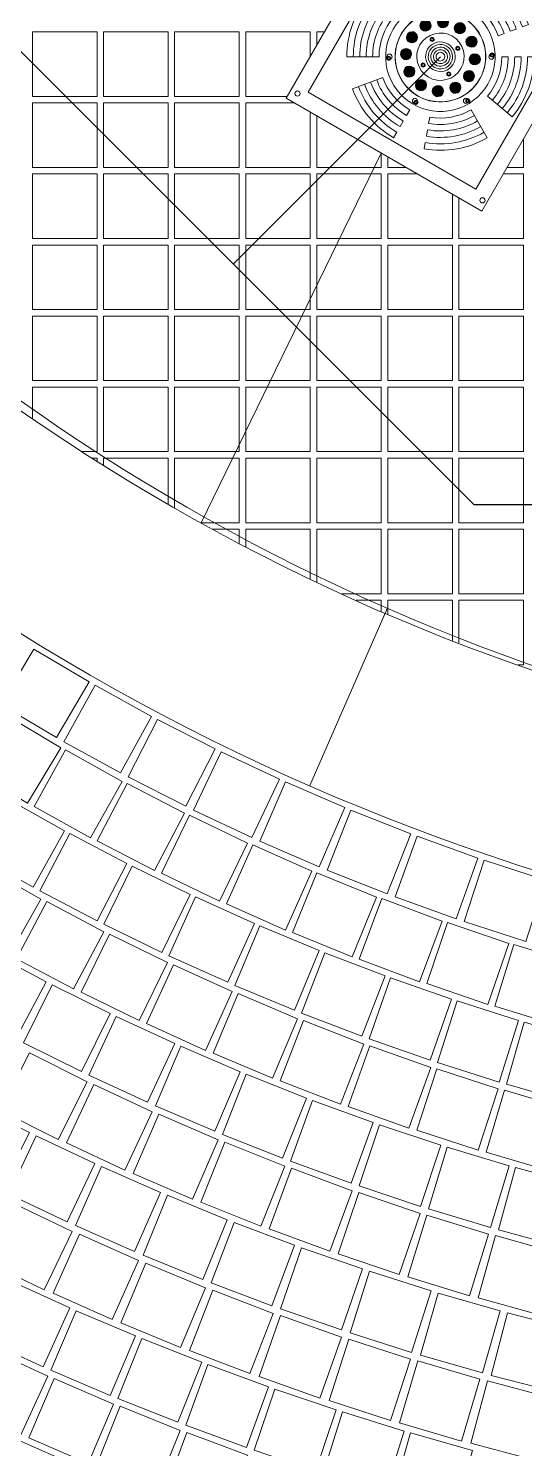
# Model space of a CAD drawing. Header units: millimetres. Extents: x -225363 to 347188, y -782467 to 813415.
# Drawn here: x 17109 to 17877, y 11465 to 13664 of the extents above; entities that cross this region are included whole.
import ezdxf

# ---------------------------------------------------------------- set-up
doc = ezdxf.new("R2010")
doc.units = ezdxf.units.MM
doc.set_wipeout_variables(frame=1)
doc.layers.add('0.04 Thu tràn', color=6, linetype='Continuous', lineweight=0)
doc.layers.add('Xref SCN', color=8, linetype='Continuous', lineweight=0)
doc.layers.add('0.06 Trả nước', color=3, linetype='Continuous')

# ---------------------------------------------------------------- blocks, each defined once
blk = doc.blocks.new('*U32')
at = {"layer": 'Xref SCN'}
blk.add_lwpolyline([(0, -149.9999999999991), (0, 150)], dxfattribs=at)
blk = doc.blocks.new('*U33')
at = {"layer": 'Xref SCN', "lineweight": -2, "rotation": 156.0000000000001}
blk.add_blockref('*U32', (67493.4328087963, -907.7275974392746), dxfattribs=at)
blk = doc.blocks.new('A$C799b0ee6')
at = {"layer": 'Xref SCN', "ltscale": 3}
for points in [[(1390.000219580485, 1159.997358438995), (1490.000219580485, 1159.997358438995), (1490.000219580485, 1059.997358438995), (1390.000219580485, 1059.997358438995)], [(1500.000219580485, 1159.997358438995), (1600.000219580485, 1159.997358438995), (1600.000219580485, 1059.997358438995), (1500.000219580485, 1059.997358438995)], [(1610.000219580485, 1159.997358438995), (1710.000219580485, 1159.997358438995), (1710.000219580485, 1059.997358438995), (1610.000219580485, 1059.997358438995)], [(1720.000219580485, 1159.997358438995), (1820.000219580485, 1159.997358438995), (1820.000219580485, 1059.997358438995), (1720.000219580485, 1059.997358438995)], [(1830.000219580485, 1159.997358438995), (1930.000219580485, 1159.997358438995), (1930.000219580485, 1059.997358438995), (1830.000219580485, 1059.997358438995)], [(1940.000219580485, 1159.997358438995), (2040.000219580485, 1159.997358438995), (2040.000219580485, 1059.997358438995), (1940.000219580485, 1059.997358438995)], [(2050.000219580485, 1159.997358438995), (2150.000219580485, 1159.997358438995), (2150.000219580485, 1059.997358438995), (2050.000219580485, 1059.997358438995)], [(1390.000219580485, 1049.997358438995), (1490.000219580485, 1049.997358438995), (1490.000219580485, 949.9973584389954), (1390.000219580485, 949.9973584389954)], [(1500.000219580485, 1049.997358438995), (1600.000219580485, 1049.997358438995), (1600.000219580485, 949.9973584389954), (1500.000219580485, 949.9973584389954)], [(1610.000219580485, 1049.997358438995), (1710.000219580485, 1049.997358438995), (1710.000219580485, 949.9973584389954), (1610.000219580485, 949.9973584389954)], [(1720.000219580485, 1049.997358438995), (1820.000219580485, 1049.997358438995), (1820.000219580485, 949.9973584389954), (1720.000219580485, 949.9973584389954)], [(1830.000219580485, 1049.997358438995), (1930.000219580485, 1049.997358438995), (1930.000219580485, 949.9973584389954), (1830.000219580485, 949.9973584389954)], [(1940.000219580485, 1049.997358438995), (2040.000219580485, 1049.997358438995), (2040.000219580485, 949.9973584389954), (1940.000219580485, 949.9973584389954)], [(2050.000219580485, 1049.997358438995), (2150.000219580485, 1049.997358438995), (2150.000219580485, 949.9973584389954), (2050.000219580485, 949.9973584389954)], [(1390.000219580485, 939.9973584389954), (1490.000219580485, 939.9973584389954), (1490.000219580485, 839.9973584389954), (1390.000219580485, 839.9973584389954)], [(1500.000219580485, 939.9973584389954), (1600.000219580485, 939.9973584389954), (1600.000219580485, 839.9973584389954), (1500.000219580485, 839.9973584389954)], [(1610.000219580485, 939.9973584389954), (1710.000219580485, 939.9973584389954), (1710.000219580485, 839.9973584389954), (1610.000219580485, 839.9973584389954)], [(1720.000219580485, 939.9973584389954), (1820.000219580485, 939.9973584389954), (1820.000219580485, 839.9973584389954), (1720.000219580485, 839.9973584389954)], [(1830.000219580485, 939.9973584389954), (1930.000219580485, 939.9973584389954), (1930.000219580485, 839.9973584389954), (1830.000219580485, 839.9973584389954)], [(1940.000219580485, 939.9973584389954), (2040.000219580485, 939.9973584389954), (2040.000219580485, 839.9973584389954), (1940.000219580485, 839.9973584389954)], [(2050.000219580485, 939.9973584389954), (2150.000219580485, 939.9973584389954), (2150.000219580485, 839.9973584389954), (2050.000219580485, 839.9973584389954)], [(1390.000219580485, 829.9973584389954), (1490.000219580485, 829.9973584389954), (1490.000219580485, 729.9973584389954), (1390.000219580485, 729.9973584389954)], [(1500.000219580485, 829.9973584389954), (1600.000219580485, 829.9973584389954), (1600.000219580485, 729.9973584389954), (1500.000219580485, 729.9973584389954)], [(1610.000219580485, 829.9973584389954), (1710.000219580485, 829.9973584389954), (1710.000219580485, 729.9973584389954), (1610.000219580485, 729.9973584389954)], [(1720.000219580485, 829.9973584389954), (1820.000219580485, 829.9973584389954), (1820.000219580485, 729.9973584389954), (1720.000219580485, 729.9973584389954)], [(1830.000219580485, 829.9973584389954), (1930.000219580485, 829.9973584389954), (1930.000219580485, 729.9973584389954), (1830.000219580485, 729.9973584389954)], [(1940.000219580485, 829.9973584389954), (2040.000219580485, 829.9973584389954), (2040.000219580485, 729.9973584389954), (1940.000219580485, 729.9973584389954)], [(2050.000219580485, 829.9973584389954), (2150.000219580485, 829.9973584389954), (2150.000219580485, 729.9973584389954), (2050.000219580485, 729.9973584389954)], [(1390.000219580485, 719.9973584389954), (1490.000219580485, 719.9973584389954), (1490.000219580485, 619.9973584389954), (1390.000219580485, 619.9973584389954)], [(1500.000219580485, 719.9973584389954), (1600.000219580485, 719.9973584389954), (1600.000219580485, 619.9973584389954), (1500.000219580485, 619.9973584389954)], [(1610.000219580485, 719.9973584389954), (1710.000219580485, 719.9973584389954), (1710.000219580485, 619.9973584389954), (1610.000219580485, 619.9973584389954)], [(1720.000219580485, 719.9973584389954), (1820.000219580485, 719.9973584389954), (1820.000219580485, 619.9973584389954), (1720.000219580485, 619.9973584389954)], [(1830.000219580485, 719.9973584389954), (1930.000219580485, 719.9973584389954), (1930.000219580485, 619.9973584389954), (1830.000219580485, 619.9973584389954)], [(1940.000219580485, 719.9973584389954), (2040.000219580485, 719.9973584389954), (2040.000219580485, 619.9973584389954), (1940.000219580485, 619.9973584389954)], [(2050.000219580485, 719.9973584389954), (2150.000219580485, 719.9973584389954), (2150.000219580485, 619.9973584389954), (2050.000219580485, 619.9973584389954)], [(1500.000219580485, 609.9973584389954), (1600.000219580485, 609.9973584389954), (1600.000219580485, 509.9973584389954), (1500.000219580485, 509.9973584389954)], [(1610.000219580485, 609.9973584389954), (1710.000219580485, 609.9973584389954), (1710.000219580485, 509.9973584389954), (1610.000219580485, 509.9973584389954)], [(1720.000219580485, 609.9973584389954), (1820.000219580485, 609.9973584389954), (1820.000219580485, 509.9973584389954), (1720.000219580485, 509.9973584389954)], [(1830.000219580485, 609.9973584389954), (1930.000219580485, 609.9973584389954), (1930.000219580485, 509.9973584389954), (1830.000219580485, 509.9973584389954)], [(1940.000219580485, 609.9973584389954), (2040.000219580485, 609.9973584389954), (2040.000219580485, 509.9973584389954), (1940.000219580485, 509.9973584389954)], [(2050.000219580485, 609.9973584389954), (2150.000219580485, 609.9973584389954), (2150.000219580485, 509.9973584389954), (2050.000219580485, 509.9973584389954)], [(1720.000219580485, 499.9973584389954), (1820.000219580485, 499.9973584389954), (1820.000219580485, 399.9973584389954), (1720.000219580485, 399.9973584389954)], [(1830.000219580485, 499.9973584389954), (1930.000219580485, 499.9973584389954), (1930.000219580485, 399.9973584389954), (1830.000219580485, 399.9973584389954)], [(1940.000219580485, 499.9973584389954), (2040.000219580485, 499.9973584389954), (2040.000219580485, 399.9973584389954), (1940.000219580485, 399.9973584389954)], [(2050.000219580485, 499.9973584389954), (2150.000219580485, 499.9973584389954), (2150.000219580485, 399.9973584389954), (2050.000219580485, 399.9973584389954)], [(1940.000219580485, 389.9973584389954), (2040.000219580485, 389.9973584389954), (2040.000219580485, 289.9973584389954), (1940.000219580485, 289.9973584389954)], [(2050.000219580485, 389.9973584389954), (2150.000219580485, 389.9973584389954), (2150.000219580485, 289.9973584389954), (2050.000219580485, 289.9973584389954)]]:
    blk.add_lwpolyline(points, close=True, dxfattribs=at)
for points in [[(1390.000219580485, 561.0771271834237), (1390.000219580485, 609.9973584389954), (1490.000219580485, 609.9973584389954), (1490.000219580485, 509.9973584389954), (1466.823948488309, 509.9973584389954)], [(1482.443819741631, 499.9973584389954), (1490.000219580485, 499.9973584389954), (1490.000219580485, 495.2053171530715)], [(1500.000219580485, 488.909018570208), (1500.000219580485, 499.9973584389954), (1600.000219580485, 499.9973584389954), (1600.000219580485, 428.7160688051954)], [(1610.000219580485, 422.9665724652587), (1610.000219580485, 499.9973584389954), (1710.000219580485, 499.9973584389954), (1710.000219580485, 399.9973584389954), (1650.806885573344, 399.9973584389954)], [(1669.020145875198, 389.9973584389954), (1710.000219580485, 389.9973584389954), (1710.000219580485, 368.0545648829575)], [(1720.000219580485, 362.8156607065466), (1720.000219580485, 389.9973584389954), (1820.000219580485, 389.9973584389954), (1820.000219580485, 312.8534434772591)], [(1830.000219580485, 308.0948729327793), (1830.000219580485, 389.9973584389954), (1930.000219580485, 389.9973584389954), (1930.000219580485, 289.9973584389954), (1868.872883227072, 289.9973584389954)], [(1890.95477134813, 279.9973584389954), (1930.000219580485, 279.9973584389954), (1930.000219580485, 262.8048238147021)], [(1940.000219580485, 258.5011430017912), (1940.000219580485, 279.9973584389954), (2040.000219580485, 279.9973584389954), (2040.000219580485, 217.649292697999)], [(2050.000219580485, 213.7790165875776), (2050.000219580485, 279.9973584389954), (2150.000219580485, 279.9973584389954), (2150.000219580485, 179.9973584389954), (2141.888701335556, 179.9973584389954)]]:
    blk.add_lwpolyline(points, dxfattribs=at)
at = {"layer": 'Xref SCN'}
blk.add_circle((3200.000219580485, 3199.997360915353), 3199.999999999963, dxfattribs=at)
blk = doc.blocks.new('A$C1eec7c62')
blk.add_wipeout([(-0.0018377269443590194, 350.00091608693776), (349.9981622730557, 350.00091608693776), (349.9981622730557, 0.0009160869376216851), (-0.0018377269152267672, 0.0009160869230981916)]).dxf.layer = 'Xref SCN'
at = {"layer": 'Xref SCN'}
h = blk.add_hatch(color=256, dxfattribs=at)
edge = h.paths.add_edge_path()
edge.add_ellipse((151.8377161060635, 223.12359174421), major_axis=(-6.600351061614352, 4.502359143551883), ratio=0.9999997969451416, start_angle=0, end_angle=360)
h = blk.add_hatch(color=256, dxfattribs=at)
edge = h.paths.add_edge_path()
edge.add_ellipse((179.0019693409267, 228.2565933101432), major_axis=(-6.600339762698691, 4.502375707483969), ratio=0.9999997969402176, start_angle=0, end_angle=360)
h = blk.add_hatch(color=256, dxfattribs=at)
edge = h.paths.add_edge_path()
edge.add_ellipse((205.0934000049892, 219.1197791927116), major_axis=(-6.600324232497246, 4.502398474166005), ratio=0.9999997969429127, start_angle=0, end_angle=360)
h = blk.add_hatch(color=256, dxfattribs=at)
edge = h.paths.add_edge_path()
edge.add_ellipse((130.8792963062588, 205.0961581104057), major_axis=(-6.60050073664942, 4.502139715590719), ratio=0.9999997969529961, start_angle=0, end_angle=360)
h = blk.add_hatch(color=256, dxfattribs=at)
edge = h.paths.add_edge_path()
edge.add_ellipse((223.1208429371181, 198.1613515250938), major_axis=(-6.600360368325445, 4.502345500111728), ratio=0.9999997969442229, start_angle=0, end_angle=360)
h = blk.add_hatch(color=256, dxfattribs=at)
edge = h.paths.add_edge_path()
edge.add_ellipse((121.7424860035244, 179.0047286384361), major_axis=(-6.600334744973504, 4.502383063311017), ratio=0.9999997969387895, start_angle=0, end_angle=360)
h = blk.add_hatch(color=256, dxfattribs=at)
edge = h.paths.add_edge_path()
edge.add_ellipse((228.2538461719814, 170.9971037738578), major_axis=(-6.600348763645199, 4.502362512350727), ratio=0.9999997969397666, start_angle=0, end_angle=360)
h = blk.add_hatch(color=256, dxfattribs=at)
edge = h.paths.add_edge_path()
edge.add_ellipse((126.8754892383877, 151.8404808872001), major_axis=(-6.600272005261598, 4.502475036058627), ratio=0.999999796943778, start_angle=0, end_angle=360)
h = blk.add_hatch(color=256, dxfattribs=at)
edge = h.paths.add_edge_path()
edge.add_ellipse((144.9029321705166, 130.8820529811637), major_axis=(-6.600393509997873, 4.502296914608978), ratio=0.9999997969447267, start_angle=0, end_angle=360)
h = blk.add_hatch(color=256, dxfattribs=at)
edge = h.paths.add_edge_path()
edge.add_ellipse((198.1586084400478, 126.8782406680839), major_axis=(-6.600351061614352, 4.502359143551883), ratio=0.9999997969451416, start_angle=0, end_angle=360)
h = blk.add_hatch(color=256, dxfattribs=at)
edge = h.paths.add_edge_path()
edge.add_ellipse((219.117035869247, 144.9056743018882), major_axis=(-6.600324991028151, 4.502397362185711), ratio=0.9999997969425442, start_angle=0, end_angle=360)
h = blk.add_hatch(color=256, dxfattribs=at)
edge = h.paths.add_edge_path()
edge.add_ellipse((170.9943628345791, 121.7452391021507), major_axis=(-6.600339764154242, 4.502375705350174), ratio=0.9999997969402175, start_angle=0, end_angle=360)
for p, q in [((-0.001837726944359019, 350.0009160869377), (349.9981622730556, 350.0009160869377)), ((349.9981622730556, 0.0009160869376501068), (349.9981622730556, 350.0009160869377)), ((354.9981622730556, 350.0009160869377), (354.9981622730556, 350.0009160869377)), ((354.9981622730556, 350.0009160869377), (354.9981622730556, 350.0009160869377)), ((236.0629892383877, 247.7751382224815), (268.2023706470791, 286.0773604743736)), ((92.72575474131736, 222.5009160869377), (49.42448521006736, 247.5009160869377)), ((170.6838083301845, 256.3173588149803), (170.5250787769619, 254.2059646480338)), ((170.5250787769619, 254.2059646480338), (172.2742319141689, 253.0127974384086)), ((172.5916986500088, 257.23558601072), (170.6838083301845, 256.3173588149803)), ((172.2742319141689, 253.0127974384086), (174.1821146045986, 253.9310246341483)), ((174.3408517872158, 256.0424190395133), (172.5916986500088, 257.23558601072)), ((174.1821146045986, 253.9310246341483), (174.3408517872158, 256.0424190395133)), ((257.2705774341885, 222.5009160869377), (300.5718469654385, 247.5009160869377)), ((81.44143009532127, 191.4974931113975), (32.20104313243064, 200.1799019210594)), ((102.5776147877041, 214.0342052810447), (102.4188776050869, 211.9228111140983)), ((102.4188776050869, 211.9228111140983), (104.1680307422939, 210.7296439044731)), ((104.4855051075283, 214.9524324767845), (102.5776147877041, 214.0342052810447)), ((104.1680307422939, 210.7296439044731), (106.0759210621181, 211.6478711002128)), ((106.2346582447353, 213.7592655055778), (104.4855051075283, 214.9524324767845)), ((106.0759210621181, 211.6478711002128), (106.2346582447353, 213.7592655055778)), ((190.0403375660244, 200.8097554080741), (189.8816003834072, 198.6983610027091)), ((189.8816003834072, 198.6983610027091), (191.6307535206142, 197.5051937930839)), ((191.9482278858486, 201.7279826038139), (190.0403375660244, 200.8097554080741)), ((191.6307535206142, 197.5051937930839), (193.5386438404385, 198.4234209888236)), ((193.6973810230556, 200.5348153941886), (191.9482278858486, 201.7279826038139)), ((193.5386438404385, 198.4234209888236), (193.6973810230556, 200.5348153941886)), ((241.3552103077236, 218.4772368304984), (241.1964731251064, 216.3658424251335)), ((241.1964731251064, 216.3658424251335), (242.9456262623135, 215.1726754539268)), ((243.2631006275478, 219.3954640262382), (241.3552103077236, 218.4772368304984)), ((242.9456262623135, 215.1726754539268), (244.8535165821377, 216.0909026496665)), ((245.0122537647549, 218.2022968166129), (243.2631006275478, 219.3954640262382)), ((244.8535165821377, 216.0909026496665), (245.0122537647549, 218.2022968166129)), ((149.4642572437588, 193.7001355521934), (148.2710962330166, 191.9509826534049)), ((148.2710962330166, 191.9509826534049), (149.1893243824306, 190.043093287255)), ((149.1893243824306, 190.043093287255), (151.3007135425869, 189.884356581475)), ((151.5756540333095, 193.5413988464134), (149.4642572437588, 193.7001355521934)), ((151.3007135425869, 189.884356581475), (152.4938821827236, 191.6335094802635)), ((152.4938821827236, 191.6335094802635), (151.5756540333095, 193.5413988464134)), ((198.6956186329189, 160.1174755924003), (197.5024499927822, 158.3683229320304)), ((197.5024499927822, 158.3683229320304), (198.4206781421963, 156.4604333274619)), ((198.4206781421963, 156.4604333274619), (200.5320673023525, 156.3016968601005)), ((200.8070077930752, 159.9587391250388), (198.6956186329189, 160.1174755924003)), ((200.5320673023525, 156.3016968601005), (201.7252359424892, 158.0508495204704)), ((201.7252359424892, 158.0508495204704), (200.8070077930752, 159.9587391250388)), ((105.1428155933681, 133.9109297626273), (104.984078410751, 131.7995353572624)), ((107.0507059131924, 134.8291569583671), (105.1428155933681, 133.9109297626273)), ((108.7998590503994, 133.6359897487418), (107.0507059131924, 134.8291569583671)), ((108.6411218677822, 131.5245955817954), (108.7998590503994, 133.6359897487418)), ((156.4576883350674, 151.5784111850517), (156.2989511524502, 149.4670170181053)), ((156.2989511524502, 149.4670170181053), (158.0481042896572, 148.27384980848)), ((158.3655786548916, 152.4966383807914), (156.4576883350674, 151.5784111850517)), ((158.0481042896572, 148.27384980848), (159.9559946094814, 149.1920770042198)), ((160.1147317920986, 151.3034714095847), (158.3655786548916, 152.4966383807914)), ((159.9559946094814, 149.1920770042198), (160.1147317920986, 151.3034714095847)), ((243.9204111133877, 138.3539610736625), (243.7616739307705, 136.2425669067161)), ((243.7616739307705, 136.2425669067161), (245.5108270679775, 135.0493996970908)), ((245.8283014332119, 139.2721882694022), (243.9204111133877, 138.3539610736625)), ((245.5108270679775, 135.0493996970908), (247.4187173878017, 135.9676268928306)), ((247.5774545704189, 138.0790212981956), (245.8283014332119, 139.2721882694022)), ((247.4187173878017, 135.9676268928306), (247.5774545704189, 138.0790212981956)), ((104.984078410751, 131.7995353572624), (106.733231547958, 130.6063683860557)), ((106.733231547958, 130.6063683860557), (108.6411218677822, 131.5245955817954)), ((175.8142099415127, 96.07080753972696), (175.65548038829, 93.95941337278055)), ((175.65548038829, 93.95941337278055), (177.404633525497, 92.7662461631553)), ((177.7221002613369, 96.9890347354667), (175.8142099415127, 96.07080753972696)), ((177.404633525497, 92.7662461631553), (179.3125162159267, 93.68447335889505)), ((179.4712533985439, 95.79586776426004), (177.7221002613369, 96.9890347354667)), ((179.3125162159267, 93.68447335889505), (179.4712533985439, 95.79586776426004)), ((174.9981622730556, 80.00091608693765), (174.9981622730556, 30.00091608693765)), ((207.490082744247, 85.73011716535257), (224.5910882984463, 38.74548610379861)), ((-0.001837726944359019, 0.0009160869376501068), (349.9981622730556, 0.0009160869376501068))]:
    blk.add_line(p, q, dxfattribs=at)
for points in [[(-0.001837726944359019, 350.0009160869377), (349.9981622730556, 350.0009160869377), (349.9981622730556, 0.0009160869376501068), (-0.001837726944359019, 0.0009160869376501068), (-0.001837726944359019, 350.0009160869377)], [(125.4052438770595, 311.2563460700767), (128.8254480396572, 301.8594199054496)], [(174.9981622730556, 320.0009160869377), (174.9981622730556, 310.0009160869377)], [(132.2456445728603, 292.4624937408225), (135.665848735458, 283.0655675761955)], [(174.9981622730556, 300.0009160869377), (174.9981622730556, 290.0009160869377)], [(139.0860528980556, 273.6686414115684), (142.5062494312588, 264.2717152469413)], [(174.9981622730556, 280.0009160869377), (174.9981622730556, 270.0009160869377)], [(278.4029779468838, 156.7678573959129), (268.5549020801845, 158.5043393008964)], [(298.0991373096767, 153.294894062783), (288.251053813583, 155.0313757293479)], [(317.7952890430752, 149.8219304912345), (307.947213176376, 151.5584121577995)], [(66.74498844493064, 112.5009160869377), (75.40524387705955, 117.5009160869377)], [(84.06549930918845, 122.5009160869377), (92.72575474131736, 127.5009160869377)], [(265.9308328663174, 122.5009160869377), (257.2705774341885, 127.5009160869377)], [(283.2513437305752, 112.5009160869377), (274.5910882984463, 117.5009160869377)], [(49.42448521006736, 102.5009160869377), (58.08473301280173, 107.5009160869377)], [(107.505463603622, 94.56624969175027), (113.9333429371181, 102.2266939513938)], [(300.5718469654385, 102.5009160869377), (291.9115915333095, 107.5009160869377)], [(81.79396152842673, 63.92447193792032), (88.22184086192283, 71.58491643598245)], [(94.64971256602439, 79.245360695626), (101.0775918995205, 86.90580519368814)]]:
    blk.add_lwpolyline(points, dxfattribs=at)
at = {"layer": 'Xref SCN', "ltscale": 0.2}
blk.add_lwpolyline([(24.99816227305564, 325.0009160869377), (324.9981622730556, 325.0009160869377), (324.9981622730556, 25.00091608693765), (24.99816227305564, 25.00091608693765)], close=True, dxfattribs=at)
at = {"layer": 'Xref SCN'}
for centre, radius in [((7.37614536631736, 335.0944040649192), 4), ((338.0799036060635, 335.0944040649192), 4), ((174.9981622730556, 175.0009160869377), 70), ((174.9981622730556, 253.9352768295066), 4), ((106.6390008961025, 214.4680965774314), 4), ((243.3573236500088, 214.4680965774314), 4), ((106.6390008961025, 135.5337358348625), 4), ((243.3573236500088, 135.5337358348625), 4), ((174.9981622730556, 96.06655558278726), 4), ((8.14915562022361, 12.04884442022012), 4), ((337.039399150497, 9.010685765053495), 4)]:
    blk.add_circle(centre, radius, dxfattribs=at)
for radius, start, end in [(145.0000000000263, 109.999879868375, 150.0001168847282), (145.0000000000263, 50.00021230324194, 90), (135.0000000000219, 50.00021230324194, 90), (135.0000000000219, 109.999879868375, 150.0001168847282), (125.0000000000175, 109.999879868375, 150.0001168847282), (125.0000000000175, 50.00021230324194, 90), (115.0000000000132, 50.00021230324194, 90), (115.0000000000132, 109.999879868375, 150.0001168847282), (105.0000000000087, 109.999879868375, 150.0001168847282), (95.00000000000436, 109.999879868375, 150.0001168847282), (105.0000000000087, 50.00021230324194, 90), (95.00000000000436, 50.00021230324194, 90), (135.0000000000219, 350.000051334648, 29.99988311527176), (145.0000000000263, 350.000051334648, 29.99988311527176), (95.00000000000436, 350.000051334648, 29.99988311527176), (105.0000000000087, 350.000051334648, 29.99988311527176), (115.0000000000132, 350.000051334648, 29.99988311527176), (125.0000000000175, 350.000051334648, 29.99988311527176), (145.0000000000263, 170.000051334648, 209.9998831152718), (135.0000000000219, 170.000051334648, 209.9998831152718), (125.0000000000175, 170.000051334648, 209.9998831152718), (115.0000000000132, 170.000051334648, 209.9998831152718), (105.0000000000087, 170.000051334648, 209.9998831152718), (95.00000000000436, 170.000051334648, 209.9998831152718), (95.00000000000436, 289.999879868375, 330.0001168847282), (105.0000000000087, 289.999879868375, 330.0001168847282), (115.0000000000132, 289.999879868375, 330.0001168847282), (125.0000000000175, 289.999879868375, 330.0001168847282), (105.0000000000087, 230.0002123032419, 270), (95.00000000000436, 230.0002123032419, 270), (135.0000000000219, 289.999879868375, 330.0001168847282), (145.0000000000263, 289.999879868375, 330.0001168847282), (135.0000000000219, 230.0002123032419, 270), (125.0000000000175, 230.0002123032419, 270), (115.0000000000132, 230.0002123032419, 270), (145.0000000000263, 230.0002123032419, 270)]:
    blk.add_arc((174.9981622730556, 175.0009160869377), radius, start, end, dxfattribs=at)
for centre, major_axis, ratio, start_param, end_param in [((174.9981622730556, 175.0009160869377), (-70.0598829333246, 47.79091571058116), 0.9999997969440215, 2.687381135624278e-06, 6.283187994560722), ((174.9981622730556, 175.0009160869377), (-57.94142230034266, 39.52437072355499), 0.9999997969437583, 2.545591929914437e-06, 6.283187852771516), ((172.4329690967861, 255.124194466378), (-2.650999789198293, 1.808179865703796), 0.9999997969478072, -4.4485429947283e-05, 6.283140821749639), ((151.8377161060635, 223.12359174421), (-7.130605080330428, 4.863915864293289), 0.9999997969453548, -1.475791678839933e-05, 6.283170549262798), ((179.0019693409267, 228.2565933101432), (-7.130603233700109, 4.863918571499156), 0.9999997969448796, -1.43782576345064e-05, 6.283170928921952), ((205.0934000049892, 219.1197791927116), (-7.130408641166053, 4.864203835834041), 0.9999997969453543, 2.562793583171796e-05, 6.283210935115418), ((243.1043710743252, 217.2840653293388), (-2.650838030516673, 1.808416999848512), 0.9999997969430438, 4.496815229027007e-05, 6.283230275331876), ((104.3267679249111, 212.8410454623954), (-2.651025455784152, 1.808142234961185), 0.9999997969459332, -5.868028889799426e-05, 6.283126626890688), ((130.8792963062588, 205.0961581104057), (-7.130408641166053, 4.864203835834041), 0.9999997969453543, 2.562793583171796e-05, 6.283210935115418), ((174.9981622730556, 175.0009160869377), (-30.29633028116522, 20.66610049916751), 0.9999997969439353, -5.281585251371013e-06, 6.283180025594335), ((174.9981622730556, 175.0009160869377), (-18.93518156989997, 12.91634925034052), 0.9999997969438046, -3.357212666310616e-06, 6.28318194996692), ((191.789498332626, 199.6165908210533), (-2.650838030516673, 1.808416999848512), 0.9999997969430438, 4.496815229027007e-05, 6.283230275331876), ((223.1208429371181, 198.1613515250938), (-7.130626088658119, 4.863885065490988), 0.9999997969453546, -1.907715237070562e-05, 6.283166230027216), ((121.7424860035244, 179.0047286384361), (-7.130581551844037, 4.863950357472869), 0.9999997969393088, -9.920566264920438e-06, 6.283175386613321), ((150.3824853931728, 191.7922528617637), (-2.650999789198293, 1.808179865703796), 0.9999997969478072, -4.4485429947283e-05, 6.283140821749639), ((174.9981622730556, 175.0009160869377), (-15.59709461327705, 10.63956672058582), 0.9999997969448499, 7.286986740018264e-06, 6.283192594166326), ((174.9981622730556, 175.0009160869377), (-12.25923096127259, 8.36245683335574), 0.9999997969430957, -2.975390940074263e-06, 6.283182331788646), ((174.9981622730556, 175.0009160869377), (-8.921122997947794, 6.085705096134767), 0.9999997969446582, 1.922862289727156e-05, 6.283204535802484), ((174.9981622730556, 175.0009160869377), (-5.583253503268267, 3.808603776639156), 0.9999997969480888, 5.369205818617218e-06, 6.283190676385405), ((228.2538461719814, 170.9971037738578), (-7.130408641166053, 4.864203835834041), 0.9999997969453543, 2.562793583171796e-05, 6.283210935115418), ((126.8754892383877, 151.8404808872001), (-7.130408641166053, 4.864203835834041), 0.9999997969453543, 2.562793583171796e-05, 6.283210935115418), ((158.2068338428799, 150.3852415912406), (-2.650863701870003, 1.808379369347778), 0.999999796941171, 3.077251840788442e-05, 6.283216079697994), ((199.613846782333, 158.2095795505302), (-2.650838030516673, 1.808416999848512), 0.9999997969430438, 4.496815229027007e-05, 6.283230275331876), ((219.117035869247, 144.9056743018882), (-7.130603233700109, 4.863918571499156), 0.9999997969448796, -1.43782576345064e-05, 6.283170928921952), ((106.8919611011806, 132.7177670829551), (-2.651003773130396, 1.808174024872333), 0.9999997969309486, -4.668868484158928e-05, 6.283138618494744), ((144.9029321705166, 130.8820529811637), (-7.130626088658119, 4.863885065490988), 0.9999997969453546, -1.907715237070562e-05, 6.283166230027216), ((198.1586084400478, 126.8782406680839), (-7.130600422984889, 4.863922692054814), 0.999999796946051, -1.380038722897936e-05, 6.283171506792357), ((245.6695642505947, 137.1607869498985), (-2.650999789198293, 1.808179865703796), 0.9999997969478072, -4.4485429947283e-05, 6.283140821749639), ((170.9943628345791, 121.7452391021507), (-7.130464330233242, 4.86412220062979), 0.9999997969435839, 1.417909662104755e-05, 6.283199486276208), ((177.5633630787197, 94.87763794591592), (-2.650999113767282, 1.808180856048337), 0.999999796932822, -4.411185584407562e-05, 6.283141195323742)]:
    blk.add_ellipse(centre, major_axis=major_axis, ratio=ratio, start_param=start_param, end_param=end_param, dxfattribs=at)
at = {"layer": 'Xref SCN', "ltscale": 300}
for centre, major_axis, ratio, start_param, end_param in [((151.8377161060635, 223.12359174421), (-6.600351061614352, 4.502359143551883), 0.9999997969451416, -0.4153019632378463, 5.86788334394174), ((179.0019693409267, 228.2565933101432), (-6.600339762698689, 4.502375707483968), 0.9999997969402176, -0.9388982292848089, 5.344287077894777), ((205.0934000049892, 219.1197791927116), (-6.600324232497246, 4.502398474166005), 0.9999997969429127, -1.462493555558416, 4.82069175162117), ((130.8792963062588, 205.0961581104057), (-6.60050073664942, 4.502139715590718), 0.999999796952996, 0.1082635678383941, 6.39144887501798), ((223.1208429371181, 198.1613515250938), (-6.600360368325445, 4.502345500111728), 0.9999997969442229, 4.297084950069449, 10.58027025724904), ((121.7424860035244, 179.0047286384361), (-6.600334744973504, 4.502383063311017), 0.9999997969387895, 0.6318992119766498, 6.915084519156236), ((228.2538461719814, 170.9971037738578), (-6.600348763645199, 4.502362512350727), 0.9999997969397666, 3.773488751945795, 10.05667405912538), ((126.8754892383877, 151.8404808872001), (-6.600272005261598, 4.502475036058627), 0.999999796943778, 1.15551192220135, 7.438697229380936), ((219.117035869247, 144.9056743018882), (-6.600324991028151, 4.502397362185711), 0.9999997969425442, 3.249895256356988, 9.533080563536574), ((144.9029321705166, 130.8820529811637), (-6.600393509997873, 4.502296914608979), 0.9999997969447268, 1.679083711060375, 7.962269018239962), ((198.1586084400478, 126.8782406680839), (-6.600351061614352, 4.502359143551883), 0.9999997969451416, 2.726290690351947, 9.009475997531533), ((170.9943628345791, 121.7452391021507), (-6.600339764154241, 4.502375705350171), 0.9999997969402176, 2.202694423981698, 8.485879731161283)]:
    blk.add_ellipse(centre, major_axis=major_axis, ratio=ratio, start_param=start_param, end_param=end_param, dxfattribs=at)
blk = doc.blocks.new('*U72')
at = {"layer": 'Xref SCN', "ltscale": 3}
blk.add_blockref('A$C1eec7c62', (-177.4981622730847, -175.0009160869522), dxfattribs=at)
blk = doc.blocks.new('*U73')
at = {"layer": 'Xref SCN', "lineweight": -2, "rotation": 120}
blk.add_blockref('*U72', (1255670.121237534, 376515.599139507), dxfattribs=at)
blk = doc.blocks.new('A$C2f154b3d')
at = {"layer": 'Xref SCN'}
for radius in [3499.999999999962, 3199.999999999963]:
    blk.add_circle((3499.99472096446, 3499.998387015396), radius, dxfattribs=at)
at = {"layer": 'Xref SCN', "rotation": 0.385556068999002}
blk.add_blockref('*U33', (-65339.96131401393, 884.0535639935115), dxfattribs=at)
at = {"layer": 'Xref SCN', "ltscale": 3}
blk.add_blockref('A$C799b0ee6', (278.4611507622758, 299.9285744689842), dxfattribs=at)
at = {"layer": 'Xref SCN', "rotation": 30}
blk.add_blockref('*U73', (-896886.5945375815, -952484.3469767655), dxfattribs=at)
blk = doc.blocks.new('*U68')
at = {"layer": 'Xref SCN'}
blk.add_lwpolyline([(0, -149.9999999999991), (0, 150)], dxfattribs=at)
blk = doc.blocks.new('*U69')
at = {"layer": 'Xref SCN', "lineweight": -2, "rotation": 156.0000000000001}
blk.add_blockref('*U68', (67493.4328087963, -907.7275974392746), dxfattribs=at)
blk = doc.blocks.new('*U62')
at = {"layer": 'Xref SCN', "ltscale": 3}
blk.add_lwpolyline([(-50, 50), (50, 50), (50, -50), (-50, -50)], close=True, dxfattribs=at)
blk = doc.blocks.new('*U53')
at = {"layer": 'Xref SCN', "lineweight": -2}
for p, rotation in [((1121169.1627454, 395240.4135631905), 149.4), ((1121266.30710567, 395185.0033983684), 151.2), ((1121365.144006399, 395132.671953214), 153.0000000000001), ((1121465.5759075, 395083.4708725455), 154.8000000000001), ((1121567.503694812, 395037.4487118896), 156.6000000000001), ((1121670.826777914, 394994.6508895624), 158.4), ((1121775.443189398, 394955.1196418475), 160.2), ((1121881.249685497, 394918.8939813138), 162.0000000000001)]:
    blk.add_blockref('*U62', p, dxfattribs=dict(at, rotation=rotation))
blk = doc.blocks.new('*U54')
at = {"layer": 'Xref SCN', "ltscale": 3}
blk.add_lwpolyline([(-50, 50), (50, 50), (50, -50), (-50, -50)], close=True, dxfattribs=at)
blk = doc.blocks.new('*U55')
at = {"layer": 'Xref SCN', "lineweight": -2}
for p, rotation in [((1121124.7633012, 395138.7611284834), 149.1428571428571), ((1121220.303445926, 395084.6374183274), 150.8571428571428), ((1121317.419965988, 395033.3960601642), 152.5714285714286), ((1121416.025928947, 394985.082921949), 154.2857142857142), ((1121516.033069113, 394939.7412504838), 156), ((1121617.35186655, 394897.4116327053), 157.7142857142857), ((1121719.891627212, 394858.1319593542), 159.4285714285714), ((1121823.560564128, 394821.9373910579), 161.1428571428571), ((1121928.265879557, 394788.860326857), 162.8571428571428)]:
    blk.add_blockref('*U54', p, dxfattribs=dict(at, rotation=rotation))
blk = doc.blocks.new('*U56')
at = {"layer": 'Xref SCN', "ltscale": 3}
blk.add_lwpolyline([(-50, 50), (50, 50), (50, -50), (-50, -50)], close=True, dxfattribs=at)
blk = doc.blocks.new('*U57')
at = {"layer": 'Xref SCN', "lineweight": -2}
for p, rotation in [((1121131.350720746, 395008.3084165409), 150.6976744186047), ((1121228.459773898, 394955.6590304743), 152.3720930232559), ((1121327.065774907, 394905.8696478494), 154.0465116279071), ((1121427.084515406, 394858.9827882148), 155.7209302325582), ((1121528.430580562, 394815.038492399), 157.3953488372093), ((1121631.017422023, 394774.0742883154), 159.0697674418605), ((1121734.757431831, 394736.1251589139), 160.7441860465117), ((1121839.562017234, 394701.2235123059), 162.4186046511628), ((1121945.341676343, 394669.3991540886), 164.093023255814)]:
    blk.add_blockref('*U56', p, dxfattribs=dict(at, rotation=rotation))
blk = doc.blocks.new('*U58')
at = {"layer": 'Xref SCN', "ltscale": 3}
blk.add_lwpolyline([(-50, 50), (50, 50), (50, -50), (-50, -50)], close=True, dxfattribs=at)
blk = doc.blocks.new('*U59')
at = {"layer": 'Xref SCN', "lineweight": -2}
for p, rotation in [((1121094.631490914, 394902.7009515892), 150.5454545454546), ((1121192.547286054, 394850.2110580462), 152.1818181818182), ((1121291.922054496, 394800.5386586778), 153.8181818181819), ((1121392.674744755, 394753.7242670053), 155.4545454545455), ((1121494.72318149, 394709.8060655182), 157.0909090909092), ((1121597.984132534, 394668.8198745314), 158.7272727272728), ((1121702.373376773, 394630.7991229702), 160.3636363636364), ((1121807.805772842, 394595.7748211051), 162.0000000000001), ((1121914.195328567, 394563.7755352588), 163.6363636363637)]:
    blk.add_blockref('*U58', p, dxfattribs=dict(at, rotation=rotation))
blk = doc.blocks.new('*U60')
at = {"layer": 'Xref SCN', "ltscale": 3}
blk.add_lwpolyline([(-50, 50), (50, 50), (50, -50), (-50, -50)], close=True, dxfattribs=at)
blk = doc.blocks.new('*U61')
at = {"layer": 'Xref SCN', "lineweight": -2}
for p, rotation in [((1121103.463934328, 394772.8648078887), 152.0000000000001), ((1121202.809468732, 394721.8081383668), 153.6), ((1121303.541855687, 394673.5452651928), 155.2), ((1121405.582547108, 394628.1138223035), 156.8), ((1121508.851974733, 394585.5492357714), 158.4), ((1121613.269612169, 394545.8846961808), 160.0000000000001), ((1121718.754037683, 394509.1511327465), 161.6000000000001), ((1121825.222997694, 394475.3771891962), 163.2), ((1121932.593470908, 394444.5892014352), 164.8000000000001)]:
    blk.add_blockref('*U60', p, dxfattribs=dict(at, rotation=rotation))
blk = doc.blocks.new('*U35')
at = {"layer": 'Xref SCN', "ltscale": 3}
blk.add_lwpolyline([(-50, 50), (50, 50), (50, -50), (-50, -50)], close=True, dxfattribs=at)
blk = doc.blocks.new('*U36')
at = {"layer": 'Xref SCN', "lineweight": -2}
for p, rotation in [((1121167.325201222, 394616.5237613135), 153.3913043478262), ((1121268.742617261, 394568.3501439577), 154.9565217391305), ((1121371.438045249, 394522.9646974417), 156.5217391304349), ((1121475.334850009, 394480.4012900865), 158.0869565217392), ((1121580.355499852, 394440.6916843019), 159.6521739130436), ((1121686.421624434, 394403.8655128839), 161.2173913043478), ((1121793.454073237, 394369.9502569017), 162.7826086956522), ((1121901.372974637, 394338.9712251903), 164.3478260869566)]:
    blk.add_blockref('*U35', p, dxfattribs=dict(at, rotation=rotation))
blk = doc.blocks.new('*U37')
at = {"layer": 'Xref SCN', "ltscale": 3}
blk.add_lwpolyline([(-50, 50), (50, 50), (50, -50), (-50, -50)], close=True, dxfattribs=at)
blk = doc.blocks.new('*U38')
at = {"layer": 'Xref SCN', "lineweight": -2}
for p, rotation in [((1121078.08748238, 394538.2256919958), 153.1914893617021), ((1121179.458601888, 394488.690462374), 154.7234042553192), ((1121282.117753824, 394441.8829697272), 156.2553191489361), ((1121385.991555128, 394397.8366730986), 157.7872340425532), ((1121491.005754483, 394356.5830577667), 159.3191489361703), ((1121597.085285389, 394318.151612739), 160.8510638297873), ((1121704.154319823, 394282.5698096724), 162.3829787234043), ((1121812.136322443, 394249.863083236), 163.9148936170213), ((1121920.954105298, 394220.0548129298), 165.4468085106383)]:
    blk.add_blockref('*U37', p, dxfattribs=dict(at, rotation=rotation))
blk = doc.blocks.new('*U39')
at = {"layer": 'Xref SCN', "ltscale": 3}
blk.add_lwpolyline([(-50, 50), (50, 50), (50, -50), (-50, -50)], close=True, dxfattribs=at)
blk = doc.blocks.new('*U40')
at = {"layer": 'Xref SCN', "lineweight": -2}
for p, rotation in [((1121144.314694822, 394383.5455651853), 154.5), ((1121247.586884683, 394336.8012484397), 156), ((1121352.047309306, 394292.7763005796), 157.5), ((1121457.624376735, 394251.5008941052), 159), ((1121564.245729722, 394213.0033171183), 160.5), ((1121671.838295317, 394177.3099539352), 162.0000000000001), ((1121780.32833495, 394144.4452670041), 163.5), ((1121889.641494966, 394114.4317801397), 165)]:
    blk.add_blockref('*U39', p, dxfattribs=dict(at, rotation=rotation))
blk = doc.blocks.new('*U41')
at = {"layer": 'Xref SCN', "ltscale": 3}
blk.add_lwpolyline([(-50, 50), (50, 50), (50, -50), (-50, -50)], close=True, dxfattribs=at)
blk = doc.blocks.new('*U42')
at = {"layer": 'Xref SCN', "lineweight": -2}
for p, rotation in [((1121141.522605861, 394263.7846694831), 155.52), ((1121243.651104714, 394218.82577702), 156.96), ((1121346.877171552, 394176.4475819806), 158.4), ((1121451.135606577, 394136.6768513413), 159.84), ((1121556.360557928, 394099.5387051478), 161.2800000000001), ((1121662.48556327, 394065.0566006494), 162.7200000000001), ((1121769.443591775, 394033.2523174822), 164.1600000000001)]:
    blk.add_blockref('*U41', p, dxfattribs=dict(at, rotation=rotation))
blk = doc.blocks.new('*U43')
at = {"layer": 'Xref SCN', "ltscale": 3}
blk.add_lwpolyline([(-50, 50), (50, 50), (50, -50), (-50, -50)], close=True, dxfattribs=at)
blk = doc.blocks.new('*U44')
at = {"layer": 'Xref SCN', "lineweight": -2}
for p, rotation in [((1121106.884574391, 394158.599382199), 155.2941176470589), ((1121209.601803783, 394113.6758579744), 156.7058823529412), ((1121313.394654609, 394071.2966607173), 158.1176470588236), ((1121418.200114639, 394031.4875186708), 159.5294117647059)]:
    blk.add_blockref('*U43', p, dxfattribs=dict(at, rotation=rotation))
blk = doc.blocks.new('*U45')
at = {"layer": 'Xref SCN', "ltscale": 3}
blk.add_lwpolyline([(-50, 50), (50, 50), (50, -50), (-50, -50)], close=True, dxfattribs=at)
blk = doc.blocks.new('*U46')
at = {"layer": 'Xref SCN', "lineweight": -2, "rotation": 156.4615384615385}
blk.add_blockref('*U45', (1121120.311226055, 394032.4035491492), dxfattribs=at)
blk = doc.blocks.new('A$C5a1e36a9')
at = {"layer": 'Xref SCN'}
blk.add_circle((5016.627436342184, 5016.625725506747), 5016.625646776831, dxfattribs=at)
for name in ['*U46', '*U44', '*U42', '*U40', '*U38', '*U36', '*U61', '*U59', '*U57', '*U55', '*U53']:
    blk.add_blockref(name, (-1117964.722749129, -393288.0294538178), dxfattribs=at)
blk = doc.blocks.new('A$C997e597b')
at = {"layer": 'Xref SCN'}
blk.add_circle((15258.56133056036, 9923.809390316077), 5016.625646776831, dxfattribs=at)
blk = doc.blocks.new('Xref SCN')
at = {"layer": 'Xref SCN', "ltscale": 3}
blk.add_blockref('A$C2f154b3d', (-3499.994720964452, -3499.998387015396), dxfattribs=at)
h = blk.add_hatch(dxfattribs=at)
h.set_pattern_fill('CROSS', color=256, scale=30, angle=197)
h.set_pattern_definition([(196.9999999999999, (-1424125.796704574, -442865.0747459244), (-126.4792462612767, -237.8728657606396), [95.24999999999993, -285.7499999999997]), (286.9999999999999, (-1424185.264921013, -442833.454934359), (237.8728657606396, -126.4792462612767), [95.24999999999993, -285.7499999999997])])
edge = h.paths.add_edge_path()
edge.add_line((10158.25248481041, 16567.29161360742), (1851.338825992003, 14451.44343979788))
edge.add_arc((2136.746464633302, 13337.42257832055), 1150.000000000654, 104.3698729064734, 180.3855560689439)
edge.add_line((986.7725019375212, 13329.684030442), (1035.38745512125, 6105.340234971274))
edge.add_arc((2185.361418233575, 6113.078783146311), 1150.000000419184, 180.385556083576, 250.133309335547)
edge.add_arc((-23.55210237688152, -0.07924422139149101), 5350.000000281268, 54.44102472604362, 70.1333093213699, ccw=False)
edge.add_arc((3168.419816109703, 4685.789284040571), 343.1811352010142, 256.3942929210485, 333.3422024317786)
edge.add_arc((7788.188339282695, 2340.315315693876), 4837.894847444187, 44.33072283415328, 153.0645302841241, ccw=False)
edge.add_arc((13743.18888039085, 8157.794208342014), 3487.073147149247, 224.3307228344502, 435.8787816870128)
edge.add_arc((16212.7306757724, 17236.67011801348), 5922.692247420785, 187.7158634724419, 254.1381202870174, ccw=False)
edge.add_arc((10541.85131194201, 16468.33828872615), 199.9999999717396, 187.6327112132098, 187.7158634946018, ccw=False)
edge.add_arc((10194.95235707314, 16421.8504936444), 150.0000000006549, 7.632711191249096, 104.1620853056079)
edge = h.paths.add_edge_path()
edge.add_arc((-13757.86462657561, 9268.2280887509), 1149.999999999663, 104.3599253580993, 180.4403363137304)
edge.add_line((-14907.83066487326, 9259.390059488946), (-14907.8306648724, 2149.033009727815))
edge.add_arc((-13757.86462657403, 2157.871038991669), 1150.000000000405, 180.4403363138248, 270.3855560690533)
edge.add_line((-13750.12607869329, 1007.897076296153), (-6128.956795133097, 1058.860412580692))
edge.add_arc((-6136.702427903992, 2208.823382532624), 1149.989055203435, 270.3859127362743, 340.1336659940865)
edge.add_arc((-23.55170312459495, -0.07963775157440978), 5350.000509182541, 110.6378053248454, 160.1333118404704, ccw=False)
edge.add_arc((-2314.536697075961, 6082.797508539655), 1150.000000000707, 290.637802811165, 360.3855560689717)
edge.add_line((-1164.562734380132, 6090.536056418754), (-1205.642104430852, 12195.0671255059))
edge.add_arc((-2355.616067125199, 12187.32857762662), 1149.999999999226, 0.3855560689807032, 104.3599253581076)
edge.add_line((-2640.83028798044, 13301.39897406491), (-14043.0788474308, 10382.29848518965))
edge = h.paths.add_edge_path()
edge.add_line((-13750.10342724499, -8364.829988773374), (-2217.808474847945, -8287.971851441147))
edge.add_arc((-2225.557910838118, -7138.009647688681), 1149.988314643846, 270.3861024765974, 360.3861024766013)
edge.add_line((-1075.595707085653, -7130.260211698432), (-1082.491659604668, -6105.498722913631))
edge.add_arc((-2232.46562271614, -6113.237271088072), 1150.000000418328, 0.3855560835465677, 70.13330933550203)
edge.add_arc((-23.55210179187861, -0.07924351755855241), 5350.000000579504, 200.6378028130497, 250.133309318957, ccw=False)
edge.add_arc((-6106.428854743411, -2291.063838795871), 1149.999999989781, 20.63780281546618, 90.38555606940805)
edge.add_line((-6114.167402631196, -1141.089876111026), (-13765.59325048783, -1192.053274140098))
edge.add_arc((-13757.84314828146, -2342.014767317753), 1149.987608574801, 90.38613590727235, 180.4409912858983)
edge.add_line((-14907.79669441492, -2350.865846952107), (-14907.83065611986, -7223.695345795784))
edge.add_arc((-13757.86462657333, -7214.856177773401), 1150.000000001009, 180.4403930512026, 270.3855560690091)
edge.add_arc((-13747.7709107266, -8714.815353055687), 349.9931368543271, 90.38184846327579, 90.38555671171002, ccw=False)
at = {"layer": 'Xref SCN'}
for points in [[(-13747.7708684718, -8714.822216072174), (-2215.475916517797, -8637.964078742927, 0.414213562373095), (-725.6036363209132, -7127.904282340986), (-732.499584002042, -6103.143512689394, 0.314089156403509), (-1722.71634892236, -4702.508495199592, -0.2193863281933496), (-4702.688065748211, -1762.375086056843, 0.314089156412974), (-6116.522612857305, -791.0978005074194), (-13767.92442297715, -842.0610376053301, 0.414213562373095), (-15257.79670317172, -2352.120834006615), (-15257.83066487087, -7224.949935877999, 0.414213562373095)], [(-13748.7705363256, -8564.825547228542), (-2216.475584371379, -8487.96740989935, 0.4142135623730936), (-875.6002401532751, -7128.913658150751), (-882.4961878318281, -6104.152888499956, 0.3140891564035087), (-1773.691276288911, -4843.581372748078, -0.2193863281933497), (-4843.062144648546, -1815.243961324952, 0.3140891564129745), (-6115.513237046907, -941.0944043378586), (-13766.92534905718, -992.0577104060976, 0.4143202906387844), (-15107.79669956138, -2351.603358556747), (-15107.83066126076, -7224.432460426852, 0.4141068421613899), (-13748.78024427962, -8564.825612242359, -1.618028626942095e-05)]]:
    blk.add_lwpolyline(points, format="xyb", close=True, dxfattribs=at)
for centre, radius in [((1.455191522836685e-11, 7.821654435247183e-11), 5016.625646776831), ((1.455191522836685e-11, 2.000888343900442e-11), 3499.999999999962), ((1.455191522836685e-11, 2.000888343900442e-11), 3199.999999999963)]:
    blk.add_circle(centre, radius, dxfattribs=at)
at = {"layer": 'Xref SCN', "ltscale": 3}
for name, p in [('A$C997e597b', (-15258.56133056035, -9923.809390316057)), ('A$C5a1e36a9', (-5016.627436342169, -5016.625725506727))]:
    blk.add_blockref(name, p, dxfattribs=at)
at = {"layer": 'Xref SCN', "rotation": 0.385556068999002}
blk.add_blockref('*U69', (-68839.95603497837, -2615.944823021748), dxfattribs=at)

msp = doc.modelspace()

# ---------------------------------------------------------------- block references
msp.add_blockref('Xref SCN', (18946.53077138338, 15698.97744072331))

# ---------------------------------------------------------------- next in the draw order: linework, layer by layer
at = {"layer": '0.04 Thu tràn'}
msp.add_lwpolyline([(17654.99742076169, 13471.29068204548), (17375.80408675455, 12898.90498661589)], dxfattribs=at)
at = {"layer": '0.06 Trả nước'}
msp.add_lwpolyline([(17798.48047428812, 18470.61603825717), (16174.89217384953, 16847.02773781857), (16174.89217384953, 14550.92714362804), (17798.48047428812, 12927.33884318945), (20094.58106847866, 12927.33884318945), (21718.16936891725, 14550.92714362803), (21718.16936891725, 16847.02773781857), (20094.58106847866, 18470.61603825717)], close=True, dxfattribs=at)
msp.add_lwpolyline([(17746.53077138344, 13620.51647164055), (17425.91680861023, 13299.90250886734)], dxfattribs=at)

doc.saveas('drawing.dxf')
